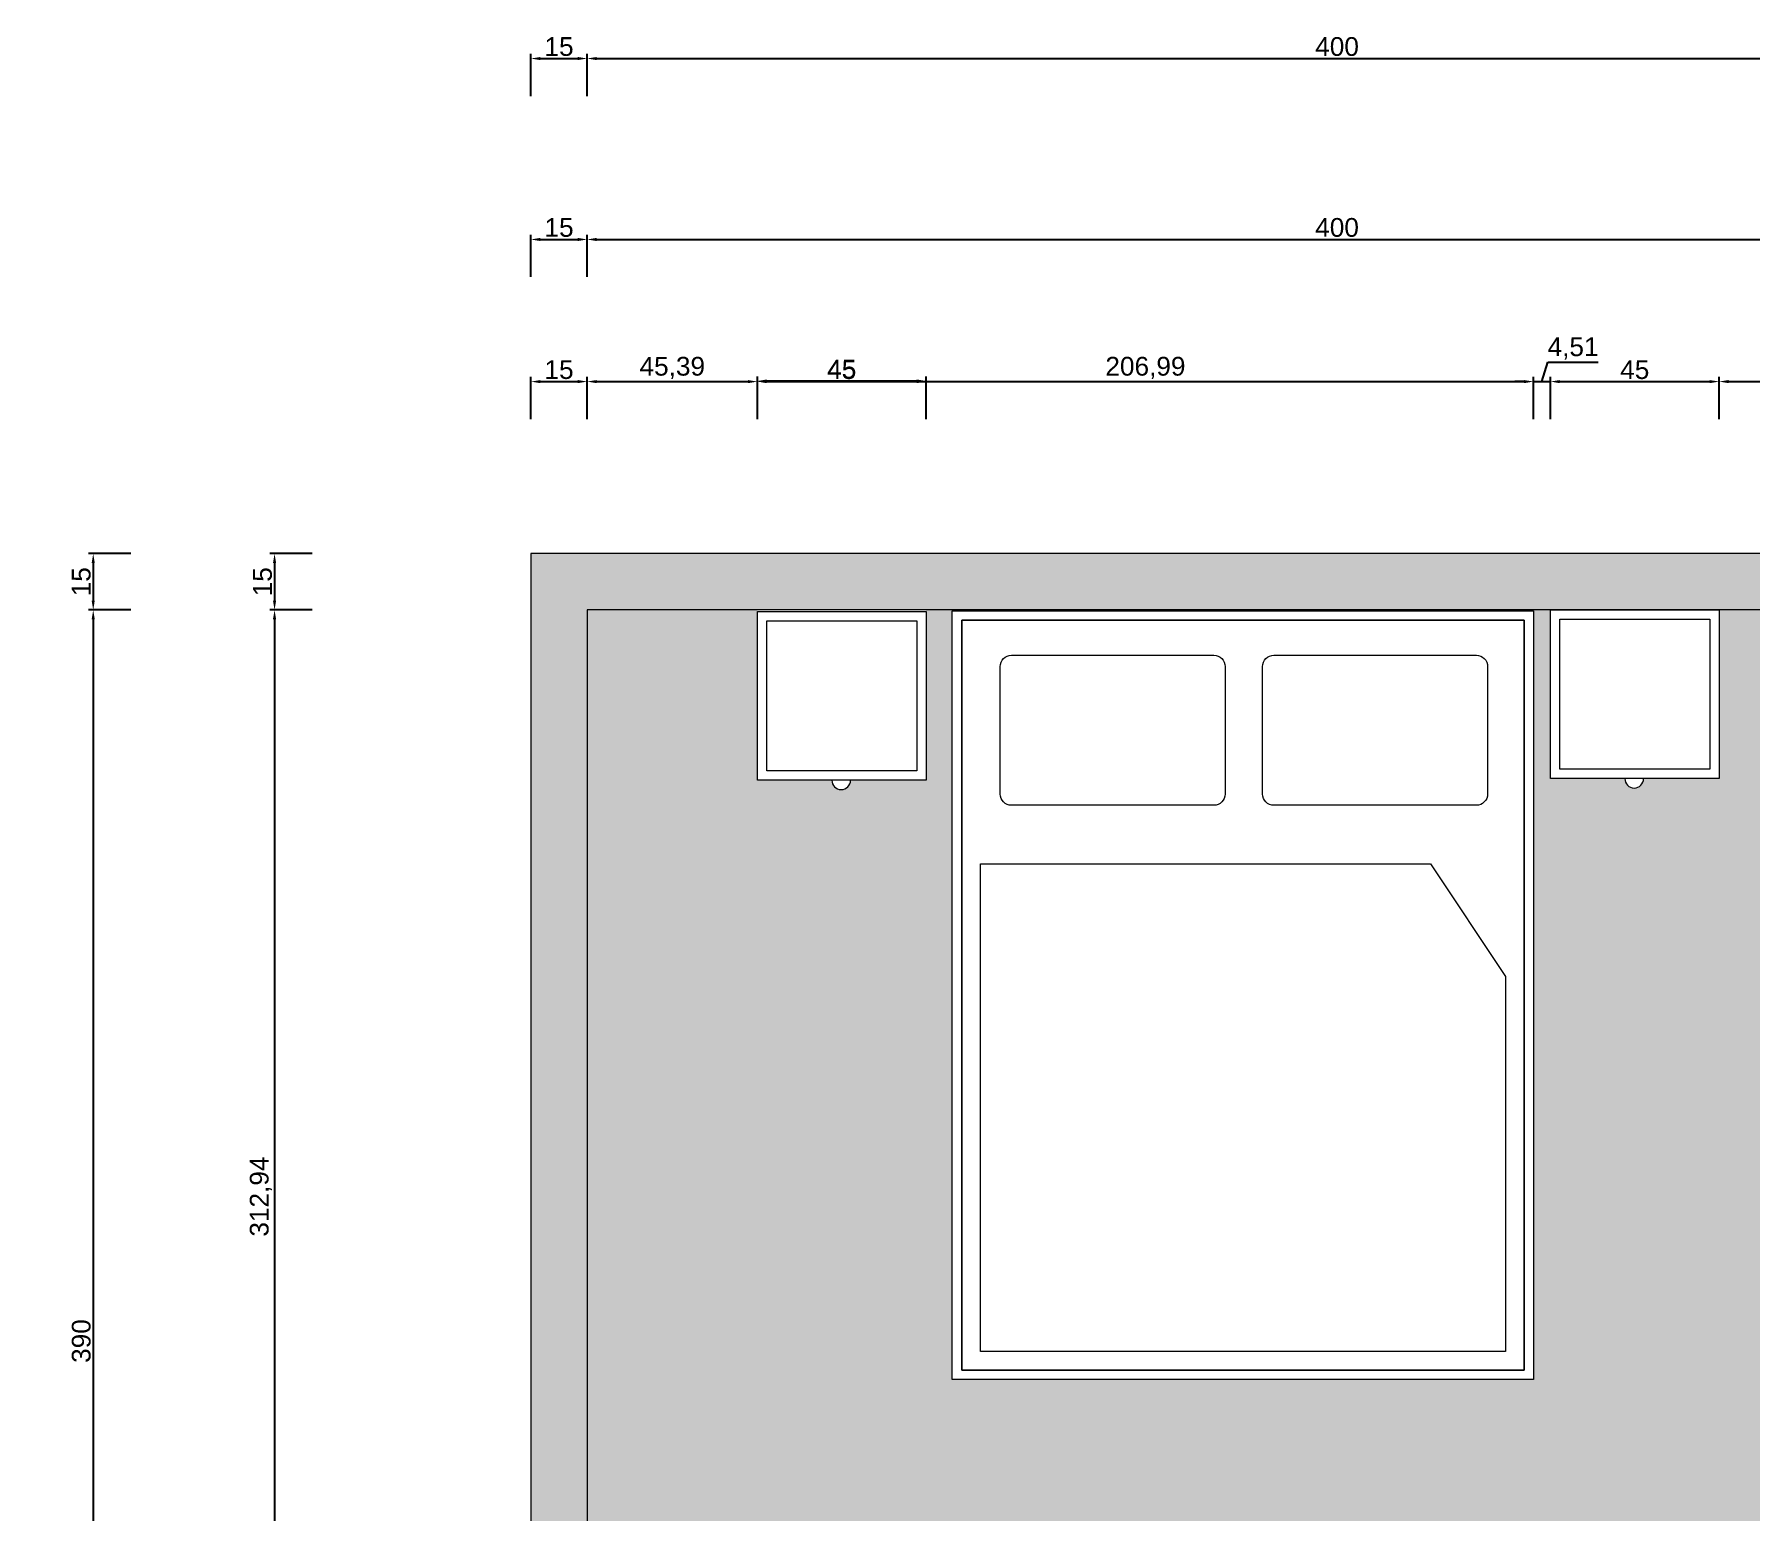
# Model space of a CAD drawing. Header units: centimetres. Extents: x -1214 to 5930, y 2765 to 5950.
# Drawn here: x 3364.3 to 3822.1, y 3471.9 to 3866 of the extents above; entities that cross this region are included whole.
import ezdxf

# ---------------------------------------------------------------- set-up
doc = ezdxf.new("R2010")
doc.units = ezdxf.units.CM
for name, color, linetype, lineweight in [('duvar', 251, 'Continuous', 20), ('tefriş', 4, 'Continuous', 9), ('ölçü', 64, 'Continuous', 20)]:
    doc.layers.add(name, color=color, linetype=linetype, lineweight=lineweight)
doc.layers.add('zemin', color=8, linetype='Continuous')
doc.styles.get("Standard").update_dxf_attribs({"font": 'arial.ttf'})
doc.dimstyles.new('yeni ölçü', dxfattribs={"dimtxt": 5, "dimasz": 2.5, "dimexe": 1.25, "dimexo": 0.625, "dimtad": 1, "dimtxsty": 'Standard', "dimcen": 2.45, "dimclrt": 256, "dimadec": 0, "dimazin": 0, "dimtfac": 1, "dimtmove": 0, "dimatfit": 3, "dimfxl": 10, "dimfxlon": 1, "dimarcsym": 0})

# ---------------------------------------------------------------- blocks, each defined once
blk = doc.blocks.new('YT_001_Y')
at = {"layer": 'tefriş'}
for points in [[(-2.5, 2.5), (152.5, 2.5), (152.5, -202.5), (-2.5, -202.5)], [(0, 0), (150, 0), (150, -200), (0, -200)], [(0, -200), (150, -200), (150, 0), (0, 0)], [(5, -65), (125, -65), (145, -95), (145, -195), (5, -195)]]:
    blk.add_lwpolyline(points, close=True, dxfattribs=at)
for points in [[(13.27, -9.34), (67.27, -9.34, -0.414214), (70.27, -12.34), (70.27, -46.34, -0.414214), (67.27, -49.34), (13.27, -49.34, -0.414214), (10.27, -46.34), (10.27, -12.34, -0.414214)], [(83.27, -9.34), (137.27, -9.34, -0.414214), (140.27, -12.34), (140.27, -46.34, -0.414214), (137.27, -49.34), (83.27, -49.34, -0.414214), (80.27, -46.34), (80.27, -12.34, -0.414214)]]:
    blk.add_lwpolyline(points, format="xyb", close=True, dxfattribs=at)
blk = doc.blocks.new('KOM_001_Y')
at = {"layer": 'tefriş'}
for points in [[(0, 0), (45, 0), (45, -45), (0, -45)], [(2.5, -2.5), (42.5, -2.5), (42.5, -42.5), (2.5, -42.5)]]:
    blk.add_lwpolyline(points, close=True, dxfattribs=at)
blk.add_arc((22.35, -45), 2.5, 180, 0, dxfattribs=at)
blk = doc.blocks.new('*D26')
at = {"layer": 'Defpoints', "color": 0, "transparency": 16777216}
for p in [(3511.79, 3859.5), (3496.79, 3727.45), (3511.79, 3712.45)]:
    blk.add_point(p, dxfattribs=at)
at = {"layer": 'ölçü', "color": 0, "lineweight": -2, "transparency": 16777216}
for p, q in [((3496.79, 3849.5), (3496.79, 3860.75)), ((3499.29, 3859.5), (3509.29, 3859.5)), ((3511.79, 3849.5), (3511.79, 3860.75))]:
    blk.add_line(p, q, dxfattribs=at)
at = {"layer": 'ölçü', "color": 0, "transparency": 16777216}
for points in [[(3499.29, 3859.91), (3499.29, 3859.08), (3496.79, 3859.5)], [(3509.29, 3859.91), (3509.29, 3859.08), (3511.79, 3859.5)]]:
    blk.add_solid(points, dxfattribs=at)
at = {"layer": 'ölçü', "transparency": 16777216, "insert": (3504.29, 3862.67), "char_height": 5, "attachment_point": 5}
blk.add_mtext('15', dxfattribs=at)
blk = doc.blocks.new('*D27')
at = {"layer": 'Defpoints', "color": 0, "transparency": 16777216}
for p in [(3911.79, 3859.5), (3511.79, 3712.45), (3911.79, 3712.45)]:
    blk.add_point(p, dxfattribs=at)
at = {"layer": 'ölçü', "color": 0, "lineweight": -2, "transparency": 16777216}
for p, q in [((3511.79, 3849.5), (3511.79, 3860.75)), ((3514.29, 3859.5), (3909.29, 3859.5)), ((3911.79, 3849.5), (3911.79, 3860.75))]:
    blk.add_line(p, q, dxfattribs=at)
at = {"layer": 'ölçü', "color": 0, "transparency": 16777216}
for points in [[(3514.29, 3859.91), (3514.29, 3859.08), (3511.79, 3859.5)], [(3909.29, 3859.91), (3909.29, 3859.08), (3911.79, 3859.5)]]:
    blk.add_solid(points, dxfattribs=at)
at = {"layer": 'ölçü', "transparency": 16777216, "insert": (3711.79, 3862.67), "char_height": 5, "attachment_point": 5}
blk.add_mtext('400', dxfattribs=at)
blk = doc.blocks.new('*D43')
at = {"layer": 'Defpoints', "color": 0, "transparency": 16777216}
for p in [(3496.79, 3727.45), (3328.65, 3712.45), (3511.79, 3712.45)]:
    blk.add_point(p, dxfattribs=at)
at = {"layer": 'ölçü', "color": 0, "lineweight": -2, "transparency": 16777216}
for p, q in [((3338.65, 3727.45), (3327.4, 3727.45)), ((3328.65, 3724.95), (3328.65, 3714.95)), ((3338.65, 3712.45), (3327.4, 3712.45))]:
    blk.add_line(p, q, dxfattribs=at)
at = {"layer": 'ölçü', "color": 0, "transparency": 16777216}
for points in [[(3328.24, 3724.95), (3329.07, 3724.95), (3328.65, 3727.45)], [(3328.24, 3714.95), (3329.07, 3714.95), (3328.65, 3712.45)]]:
    blk.add_solid(points, dxfattribs=at)
at = {"layer": 'ölçü', "transparency": 16777216, "insert": (3325.47, 3719.95), "char_height": 5, "attachment_point": 5, "rotation": 90}
blk.add_mtext('15', dxfattribs=at)
blk = doc.blocks.new('*D44')
at = {"layer": 'Defpoints', "color": 0, "transparency": 16777216}
for p in [(3511.79, 3712.45), (3328.65, 3212.45), (3511.79, 3212.45)]:
    blk.add_point(p, dxfattribs=at)
at = {"layer": 'ölçü', "color": 0, "lineweight": -2, "transparency": 16777216}
for p, q in [((3338.65, 3712.45), (3327.4, 3712.45)), ((3328.65, 3709.95), (3328.65, 3214.95)), ((3338.65, 3212.45), (3327.4, 3212.45))]:
    blk.add_line(p, q, dxfattribs=at)
at = {"layer": 'ölçü', "color": 0, "transparency": 16777216}
for points in [[(3328.24, 3709.95), (3329.07, 3709.95), (3328.65, 3712.45)], [(3328.24, 3214.95), (3329.07, 3214.95), (3328.65, 3212.45)]]:
    blk.add_solid(points, dxfattribs=at)
at = {"layer": 'ölçü', "transparency": 16777216, "insert": (3325.47, 3462.45), "char_height": 5, "attachment_point": 5, "rotation": 90}
blk.add_mtext('500', dxfattribs=at)
blk = doc.blocks.new('*D46')
at = {"layer": 'Defpoints', "color": 0, "transparency": 16777216}
for p in [(3496.79, 3727.45), (3380.05, 3712.45), (3511.79, 3712.45)]:
    blk.add_point(p, dxfattribs=at)
at = {"layer": 'ölçü', "color": 0, "lineweight": -2, "transparency": 16777216}
for p, q in [((3390.05, 3727.45), (3378.8, 3727.45)), ((3380.05, 3724.95), (3380.05, 3714.95)), ((3390.05, 3712.45), (3378.8, 3712.45))]:
    blk.add_line(p, q, dxfattribs=at)
at = {"layer": 'ölçü', "color": 0, "transparency": 16777216}
for points in [[(3379.63, 3724.95), (3380.46, 3724.95), (3380.05, 3727.45)], [(3379.63, 3714.95), (3380.46, 3714.95), (3380.05, 3712.45)]]:
    blk.add_solid(points, dxfattribs=at)
at = {"layer": 'ölçü', "transparency": 16777216, "insert": (3376.87, 3719.95), "char_height": 5, "attachment_point": 5, "rotation": 90}
blk.add_mtext('15', dxfattribs=at)
blk = doc.blocks.new('*D47')
at = {"layer": 'Defpoints', "color": 0, "transparency": 16777216}
for p in [(3511.79, 3712.45), (3380.05, 3322.45), (3496.79, 3322.45)]:
    blk.add_point(p, dxfattribs=at)
at = {"layer": 'ölçü', "color": 0, "lineweight": -2, "transparency": 16777216}
for p, q in [((3390.05, 3712.45), (3378.8, 3712.45)), ((3380.05, 3709.95), (3380.05, 3324.95)), ((3390.05, 3322.45), (3378.8, 3322.45))]:
    blk.add_line(p, q, dxfattribs=at)
at = {"layer": 'ölçü', "color": 0, "transparency": 16777216}
for points in [[(3379.63, 3709.95), (3380.46, 3709.95), (3380.05, 3712.45)], [(3379.63, 3324.95), (3380.46, 3324.95), (3380.05, 3322.45)]]:
    blk.add_solid(points, dxfattribs=at)
at = {"layer": 'ölçü', "transparency": 16777216, "insert": (3376.87, 3517.45), "char_height": 5, "attachment_point": 5, "rotation": 90}
blk.add_mtext('390', dxfattribs=at)
blk = doc.blocks.new('*D56')
at = {"layer": 'Defpoints', "color": 0, "transparency": 16777216}
for p in [(3511.79, 3811.24), (3496.79, 3727.45), (3511.79, 3712.45)]:
    blk.add_point(p, dxfattribs=at)
at = {"layer": 'ölçü', "color": 0, "lineweight": -2, "transparency": 16777216}
for p, q in [((3496.79, 3801.24), (3496.79, 3812.49)), ((3499.29, 3811.24), (3509.29, 3811.24)), ((3511.79, 3801.24), (3511.79, 3812.49))]:
    blk.add_line(p, q, dxfattribs=at)
at = {"layer": 'ölçü', "color": 0, "transparency": 16777216}
for points in [[(3499.29, 3811.66), (3499.29, 3810.83), (3496.79, 3811.24)], [(3509.29, 3811.66), (3509.29, 3810.83), (3511.79, 3811.24)]]:
    blk.add_solid(points, dxfattribs=at)
at = {"layer": 'ölçü', "transparency": 16777216, "insert": (3504.29, 3814.42), "char_height": 5, "attachment_point": 5}
blk.add_mtext('15', dxfattribs=at)
blk = doc.blocks.new('*D57')
at = {"layer": 'Defpoints', "color": 0, "transparency": 16777216}
for p in [(3911.79, 3811.24), (3511.79, 3712.45), (3911.79, 3712.45)]:
    blk.add_point(p, dxfattribs=at)
at = {"layer": 'ölçü', "color": 0, "lineweight": -2, "transparency": 16777216}
for p, q in [((3511.79, 3801.24), (3511.79, 3812.49)), ((3514.29, 3811.24), (3909.29, 3811.24)), ((3911.79, 3801.24), (3911.79, 3812.49))]:
    blk.add_line(p, q, dxfattribs=at)
at = {"layer": 'ölçü', "color": 0, "transparency": 16777216}
for points in [[(3514.29, 3811.66), (3514.29, 3810.83), (3511.79, 3811.24)], [(3909.29, 3811.66), (3909.29, 3810.83), (3911.79, 3811.24)]]:
    blk.add_solid(points, dxfattribs=at)
at = {"layer": 'ölçü', "transparency": 16777216, "insert": (3711.79, 3814.42), "char_height": 5, "attachment_point": 5}
blk.add_mtext('400', dxfattribs=at)
blk = doc.blocks.new('*D90')
at = {"layer": 'Defpoints', "color": 0, "transparency": 16777216}
for p in [(3496.79, 3727.45), (3428.41, 3712.45), (3511.79, 3712.45)]:
    blk.add_point(p, dxfattribs=at)
at = {"layer": 'ölçü', "color": 0, "lineweight": -2, "transparency": 16777216}
for p, q in [((3438.41, 3727.45), (3427.16, 3727.45)), ((3428.41, 3724.95), (3428.41, 3714.95)), ((3438.41, 3712.45), (3427.16, 3712.45))]:
    blk.add_line(p, q, dxfattribs=at)
at = {"layer": 'ölçü', "color": 0, "transparency": 16777216}
for points in [[(3427.99, 3724.95), (3428.83, 3724.95), (3428.41, 3727.45)], [(3427.99, 3714.95), (3428.83, 3714.95), (3428.41, 3712.45)]]:
    blk.add_solid(points, dxfattribs=at)
at = {"layer": 'ölçü', "transparency": 16777216, "insert": (3425.23, 3719.95), "char_height": 5, "attachment_point": 5, "rotation": 90}
blk.add_mtext('15', dxfattribs=at)
blk = doc.blocks.new('*D91')
at = {"layer": 'Defpoints', "color": 0, "transparency": 16777216}
for p in [(3511.79, 3712.45), (3428.41, 3399.51), (3547.49, 3399.51)]:
    blk.add_point(p, dxfattribs=at)
at = {"layer": 'ölçü', "color": 0, "lineweight": -2, "transparency": 16777216}
for p, q in [((3438.41, 3712.45), (3427.16, 3712.45)), ((3428.41, 3709.95), (3428.41, 3402.01)), ((3438.41, 3399.51), (3427.16, 3399.51))]:
    blk.add_line(p, q, dxfattribs=at)
at = {"layer": 'ölçü', "color": 0, "transparency": 16777216}
for points in [[(3427.99, 3709.95), (3428.83, 3709.95), (3428.41, 3712.45)], [(3427.99, 3402.01), (3428.83, 3402.01), (3428.41, 3399.51)]]:
    blk.add_solid(points, dxfattribs=at)
at = {"layer": 'ölçü', "transparency": 16777216, "insert": (3424.78, 3555.98), "char_height": 5, "attachment_point": 5, "rotation": 90}
blk.add_mtext('312,94', dxfattribs=at)
blk = doc.blocks.new('*D118')
at = {"layer": 'Defpoints', "color": 0, "transparency": 16777216}
for p in [(3511.79, 3773.34), (3496.79, 3727.45), (3511.79, 3712.45)]:
    blk.add_point(p, dxfattribs=at)
at = {"layer": 'ölçü', "color": 0, "lineweight": -2, "transparency": 16777216}
for p, q in [((3496.79, 3763.34), (3496.79, 3774.59)), ((3499.29, 3773.34), (3509.29, 3773.34)), ((3511.79, 3763.34), (3511.79, 3774.59))]:
    blk.add_line(p, q, dxfattribs=at)
at = {"layer": 'ölçü', "color": 0, "transparency": 16777216}
for points in [[(3499.29, 3773.75), (3499.29, 3772.92), (3496.79, 3773.34)], [(3509.29, 3773.75), (3509.29, 3772.92), (3511.79, 3773.34)]]:
    blk.add_solid(points, dxfattribs=at)
at = {"layer": 'ölçü', "transparency": 16777216, "insert": (3504.29, 3776.51), "char_height": 5, "attachment_point": 5}
blk.add_mtext('15', dxfattribs=at)
blk = doc.blocks.new('*D119')
at = {"layer": 'Defpoints', "color": 0, "transparency": 16777216}
for p in [(3557.19, 3773.34), (3511.79, 3712.45), (3557.19, 3712.02)]:
    blk.add_point(p, dxfattribs=at)
at = {"layer": 'ölçü', "color": 0, "lineweight": -2, "transparency": 16777216}
for p, q in [((3511.79, 3763.34), (3511.79, 3774.59)), ((3514.29, 3773.34), (3554.69, 3773.34)), ((3557.19, 3763.34), (3557.19, 3774.59))]:
    blk.add_line(p, q, dxfattribs=at)
at = {"layer": 'ölçü', "color": 0, "transparency": 16777216}
for points in [[(3514.29, 3773.75), (3514.29, 3772.92), (3511.79, 3773.34)], [(3554.69, 3773.75), (3554.69, 3772.92), (3557.19, 3773.34)]]:
    blk.add_solid(points, dxfattribs=at)
at = {"layer": 'ölçü', "transparency": 16777216, "insert": (3534.49, 3776.97), "char_height": 5, "attachment_point": 5}
blk.add_mtext('45,39', dxfattribs=at)
blk = doc.blocks.new('*D120')
at = {"layer": 'Defpoints', "color": 0, "transparency": 16777216}
for p in [(3602.19, 3773.34), (3557.19, 3712.02), (3602.19, 3712.02)]:
    blk.add_point(p, dxfattribs=at)
at = {"layer": 'ölçü', "color": 0, "lineweight": -2, "transparency": 16777216}
for p, q in [((3557.19, 3763.34), (3557.19, 3774.59)), ((3559.69, 3773.34), (3599.69, 3773.34)), ((3602.19, 3763.34), (3602.19, 3774.59))]:
    blk.add_line(p, q, dxfattribs=at)
at = {"layer": 'ölçü', "color": 0, "transparency": 16777216}
for points in [[(3559.69, 3773.75), (3559.69, 3772.92), (3557.19, 3773.34)], [(3599.69, 3773.75), (3599.69, 3772.92), (3602.19, 3773.34)]]:
    blk.add_solid(points, dxfattribs=at)
at = {"layer": 'ölçü', "transparency": 16777216, "insert": (3579.69, 3776.5), "char_height": 5, "attachment_point": 5}
blk.add_mtext('45', dxfattribs=at)
blk = doc.blocks.new('*D121')
at = {"layer": 'Defpoints', "color": 0, "transparency": 16777216}
for p in [(3557.19, 3773.49), (3557.19, 3712.18), (3602.19, 3712.02)]:
    blk.add_point(p, dxfattribs=at)
at = {"layer": 'ölçü', "color": 0, "lineweight": -2, "transparency": 16777216}
for p, q in [((3557.19, 3763.49), (3557.19, 3774.74)), ((3599.69, 3773.49), (3559.69, 3773.49)), ((3602.19, 3763.49), (3602.19, 3774.74))]:
    blk.add_line(p, q, dxfattribs=at)
at = {"layer": 'ölçü', "color": 0, "transparency": 16777216}
for points in [[(3559.69, 3773.91), (3559.69, 3773.08), (3557.19, 3773.49)], [(3599.69, 3773.91), (3599.69, 3773.08), (3602.19, 3773.49)]]:
    blk.add_solid(points, dxfattribs=at)
at = {"layer": 'ölçü', "transparency": 16777216, "insert": (3579.69, 3776.66), "char_height": 5, "attachment_point": 5}
blk.add_mtext('45', dxfattribs=at)
blk = doc.blocks.new('*D122')
at = {"layer": 'Defpoints', "color": 0, "transparency": 16777216}
for p in [(3764.17, 3773.34), (3557.19, 3712.18), (3764.17, 3712.18)]:
    blk.add_point(p, dxfattribs=at)
at = {"layer": 'ölçü', "color": 0, "lineweight": -2, "transparency": 16777216}
for p, q in [((3557.19, 3763.34), (3557.19, 3774.59)), ((3559.69, 3773.34), (3761.67, 3773.34)), ((3764.17, 3763.34), (3764.17, 3774.59))]:
    blk.add_line(p, q, dxfattribs=at)
at = {"layer": 'ölçü', "color": 0, "transparency": 16777216}
for points in [[(3559.69, 3773.75), (3559.69, 3772.92), (3557.19, 3773.34)], [(3761.67, 3773.75), (3761.67, 3772.92), (3764.17, 3773.34)]]:
    blk.add_solid(points, dxfattribs=at)
at = {"layer": 'ölçü', "transparency": 16777216, "insert": (3660.68, 3776.97), "char_height": 5, "attachment_point": 5}
blk.add_mtext('206,99', dxfattribs=at)
blk = doc.blocks.new('*D123')
at = {"layer": 'Defpoints', "color": 0, "transparency": 16777216}
for p in [(3768.69, 3773.34), (3764.17, 3712.18), (3768.69, 3712.45)]:
    blk.add_point(p, dxfattribs=at)
at = {"layer": 'ölçü', "color": 0, "lineweight": -2, "transparency": 16777216}
for p, q in [((3766.43, 3773.34), (3767.99, 3778.53)), ((3767.99, 3778.53), (3781.46, 3778.53)), ((3761.67, 3773.34), (3759.17, 3773.34)), ((3764.17, 3763.34), (3764.17, 3774.59)), ((3764.17, 3773.34), (3768.69, 3773.34)), ((3764.17, 3773.34), (3768.69, 3773.34)), ((3768.69, 3763.34), (3768.69, 3774.59)), ((3771.19, 3773.34), (3773.69, 3773.34))]:
    blk.add_line(p, q, dxfattribs=at)
at = {"layer": 'ölçü', "color": 0, "transparency": 16777216}
for points in [[(3761.67, 3773.75), (3761.67, 3772.92), (3764.17, 3773.34)], [(3771.19, 3773.75), (3771.19, 3772.92), (3768.69, 3773.34)]]:
    blk.add_solid(points, dxfattribs=at)
at = {"layer": 'ölçü', "transparency": 16777216, "insert": (3774.73, 3782.16), "char_height": 5, "attachment_point": 5}
blk.add_mtext('4,51', dxfattribs=at)
blk = doc.blocks.new('*D124')
at = {"layer": 'Defpoints', "color": 0, "transparency": 16777216}
for p in [(3813.69, 3773.34), (3768.69, 3712.45), (3813.69, 3712.45)]:
    blk.add_point(p, dxfattribs=at)
at = {"layer": 'ölçü', "color": 0, "lineweight": -2, "transparency": 16777216}
for p, q in [((3768.69, 3763.34), (3768.69, 3774.59)), ((3771.19, 3773.34), (3811.19, 3773.34)), ((3813.69, 3763.34), (3813.69, 3774.59))]:
    blk.add_line(p, q, dxfattribs=at)
at = {"layer": 'ölçü', "color": 0, "transparency": 16777216}
for points in [[(3771.19, 3773.75), (3771.19, 3772.92), (3768.69, 3773.34)], [(3811.19, 3773.75), (3811.19, 3772.92), (3813.69, 3773.34)]]:
    blk.add_solid(points, dxfattribs=at)
at = {"layer": 'ölçü', "transparency": 16777216, "insert": (3791.19, 3776.5), "char_height": 5, "attachment_point": 5}
blk.add_mtext('45', dxfattribs=at)
blk = doc.blocks.new('*D125')
at = {"layer": 'Defpoints', "color": 0, "transparency": 16777216}
for p in [(3911.79, 3773.34), (3813.69, 3712.45), (3911.79, 3712.45)]:
    blk.add_point(p, dxfattribs=at)
at = {"layer": 'ölçü', "color": 0, "lineweight": -2, "transparency": 16777216}
for p, q in [((3813.69, 3763.34), (3813.69, 3774.59)), ((3816.19, 3773.34), (3909.29, 3773.34)), ((3911.79, 3763.34), (3911.79, 3774.59))]:
    blk.add_line(p, q, dxfattribs=at)
at = {"layer": 'ölçü', "color": 0, "transparency": 16777216}
for points in [[(3816.19, 3773.75), (3816.19, 3772.92), (3813.69, 3773.34)], [(3909.29, 3773.75), (3909.29, 3772.92), (3911.79, 3773.34)]]:
    blk.add_solid(points, dxfattribs=at)
at = {"layer": 'ölçü', "transparency": 16777216, "insert": (3862.74, 3776.97), "char_height": 5, "attachment_point": 5}
blk.add_mtext('98,11', dxfattribs=at)

msp = doc.modelspace()

# ---------------------------------------------------------------- hatches: boundary and pattern name
at = {"layer": 'duvar', "transparency": 33554636}
h = msp.add_hatch(color=256, dxfattribs=at)
h.dxf.hatch_style = 1
h.paths.add_polyline_path([(3511.793, 3712.448), (3561.793, 3712.448), (3661.793, 3712.448), (3768.687, 3712.448), (3768.687, 3712.66), (3813.687, 3712.66), (4161.793, 3712.448), (4161.793, 3512.448), (3911.793, 3512.448), (3911.793, 3487.448), (3926.793, 3487.448), (3926.793, 3497.448), (4176.793, 3497.448), (4176.793, 3727.448), (3661.793, 3727.448), (3561.793, 3727.448), (3496.793, 3727.448), (3496.793, 3322.448), (3511.793, 3322.448)])
h.paths.add_polyline_path([(4176.793, 3427.448), (3926.793, 3427.448), (3911.793, 3427.448), (3911.793, 3412.448), (4161.793, 3412.448), (4161.793, 3352.448), (4161.793, 3342.448), (4161.793, 3212.448), (3911.793, 3212.448), (3511.793, 3212.448), (3511.793, 3222.448), (3496.793, 3222.448), (3496.793, 3197.448), (3911.793, 3197.448), (4176.793, 3197.448)])
h.paths.add_polyline_path([(3926.793, 3282.448), (3911.793, 3282.448), (3911.793, 3212.448), (3926.793, 3212.448)], flags=17)
h.paths.add_polyline_path([(3926.793, 3412.448), (3911.793, 3412.448), (3911.793, 3342.448), (3926.793, 3342.448)], flags=17)
h.paths.add_polyline_path([(3926.793, 3712.448), (3920.692, 3712.448), (3911.793, 3712.448), (3911.793, 3693.342), (3911.793, 3637.448), (3926.793, 3637.448), (3926.793, 3693.342)], flags=17)
h.paths.add_polyline_path([(3926.793, 3567.448), (3926.793, 3577.448), (3911.793, 3577.448), (3911.793, 3512.448), (3926.793, 3512.448)], flags=17)
at = {"layer": 'zemin', "transparency": 33554636}
h = msp.add_hatch(dxfattribs=at)
h.set_pattern_fill('ANGLE', color=256)
h.set_pattern_definition([(0, (939.049, 967.372), (0, 6.985), [5.08, -1.905]), (90, (939.049, 967.372), (-6.985, 4e-16), [5.08, -1.905])])
h.paths.add_polyline_path([(4106.793, 3657.448), (3926.793, 3657.448), (3926.793, 3637.448), (3926.793, 3632.448), (3926.793, 3582.448), (3926.793, 3567.448), (4106.793, 3567.448)])
h.paths.add_polyline_path([(4064.348, 3628.462, -0.4142136), (4066.348, 3630.462), (4067.348, 3630.462), (4067.348, 3623.814), (4068.807, 3623.814), (4068.807, 3625.717, -0.4142136), (4073.807, 3630.717), (4093.807, 3630.717, -0.4142136), (4098.807, 3625.717), (4098.807, 3605.717, -0.4142136), (4093.807, 3600.717), (4073.807, 3600.717, -0.4142136), (4068.807, 3605.717), (4067.348, 3605.717), (4067.348, 3600.462), (4066.348, 3600.462, -0.4142136), (4064.348, 3602.462)], flags=16)
h.paths.add_polyline_path([(3926.793, 3632.448), (3911.793, 3632.448), (3911.793, 3632.046), (3911.793, 3629.046), (3911.793, 3582.448), (3926.793, 3582.448)])
h.paths.add_polyline_path([(3911.793, 3629.046), (3831.793, 3629.046, 0.7394425), (3911.793, 3582.448)], flags=17)
h.paths.add_polyline_path([(3926.793, 3637.448), (3911.793, 3637.448), (3911.793, 3632.448), (3926.793, 3632.448)])
h.paths.add_polyline_path([(3926.793, 3582.448), (3911.793, 3582.448), (3911.793, 3577.448), (3926.793, 3577.448)])
h.paths.add_polyline_path([(3911.793, 3479.046), (3831.793, 3479.046, 0.7394425), (3911.793, 3432.448)], flags=17)
h.paths.add_polyline_path([(3926.793, 3487.448), (3911.793, 3487.448), (3911.793, 3482.448), (3926.793, 3482.448)])
h.paths.add_polyline_path([(3926.793, 3432.448), (3911.793, 3432.448), (3911.793, 3427.448), (3926.793, 3427.448)])
h.paths.add_polyline_path([(3926.793, 3337.448), (3911.793, 3337.448), (3831.793, 3337.046), (3911.793, 3337.046), (3911.793, 3334.046), (3911.793, 3287.448), (3926.793, 3287.448)])
h.paths.add_polyline_path([(4161.793, 3342.448), (4131.793, 3342.448), (4091.793, 3382.448), (4091.793, 3412.448), (4036.793, 3412.448), (4036.793, 3357.448), (3926.793, 3357.448), (3926.793, 3342.448), (3926.793, 3337.448), (3926.793, 3287.448), (3926.793, 3282.448), (3926.793, 3212.448), (3955.494, 3212.448), (3955.494, 3262.608), (4045.494, 3262.608), (4045.494, 3212.448), (4161.793, 3212.448)])
edge = h.paths.add_edge_path(flags=16)
edge.add_spline(control_points=[(4141.264, 3246.656), (4141.105, 3246.589), (4140.944, 3246.523), (4137.792, 3245.249), (4134.522, 3244.382), (4127.755, 3243.402), (4124.258, 3243.289), (4117.388, 3243.828), (4114.016, 3244.479), (4107.736, 3246.491), (4104.83, 3247.852), (4100.568, 3250.657), (4099.011, 3251.943), (4096.345, 3254.753), (4095.236, 3256.277), (4093.547, 3259.499), (4092.968, 3261.197), (4092.403, 3264.658), (4092.417, 3266.421), (4093.038, 3269.877), (4093.644, 3271.568), (4095.769, 3275.485), (4097.572, 3277.613), (4102.026, 3281.316), (4104.677, 3282.893), (4110.548, 3285.381), (4113.769, 3286.291), (4120.459, 3287.369), (4123.928, 3287.537), (4130.771, 3287.118), (4134.143, 3286.531), (4138.665, 3285.183), (4139.991, 3284.71), (4141.264, 3284.175)], knot_values=[4.1496238, 4.1496238, 4.1496238, 4.1496238, 4.1674668, 4.1674668, 4.4984618, 4.4984618, 4.8294569, 4.8294569, 5.160452, 5.160452, 5.4914471, 5.4914471, 5.7191962, 5.7191962, 5.9469453, 5.9469453, 6.1746943, 6.1746943, 6.4024434, 6.4024434, 6.6301925, 6.6301925, 6.9590386, 6.9590386, 7.2878848, 7.2878848, 7.6167309, 7.6167309, 7.9455771, 7.9455771, 8.2744232, 8.2744232, 8.4167465, 8.4167465, 8.4167465, 8.4167465], degree=3, periodic=0)
edge.add_line((4141.264, 3284.175), (4141.264, 3290.717))
edge.add_line((4141.264, 3290.717), (4161.264, 3290.717))
edge.add_line((4161.264, 3290.717), (4161.264, 3240.717))
edge.add_line((4161.264, 3240.717), (4141.264, 3240.717))
edge.add_line((4141.264, 3240.717), (4141.264, 3246.656))
edge = h.paths.add_edge_path(flags=0)
edge.add_ellipse((4123.955, 3265.432), major_axis=(-20, 0), ratio=0.5, start_angle=248.03465, end_angle=471.96535, ccw=False)
edge.add_line((4131.436, 3274.706), (4131.436, 3271.32))
edge.add_line((4131.436, 3271.32), (4134.16, 3271.32))
edge.add_line((4134.16, 3271.32), (4134.16, 3269.523))
edge.add_line((4134.16, 3269.523), (4131.436, 3269.523))
edge.add_line((4131.436, 3269.523), (4131.436, 3261.32))
edge.add_line((4131.436, 3261.32), (4134.16, 3261.32))
edge.add_line((4134.16, 3261.32), (4134.16, 3259.523))
edge.add_line((4134.16, 3259.523), (4131.436, 3259.523))
edge.add_line((4131.436, 3259.523), (4131.436, 3256.158))
h.paths.add_polyline_path([(3926.793, 3342.448), (3911.793, 3342.448), (3911.793, 3337.448), (3926.793, 3337.448)])
h.paths.add_polyline_path([(3926.793, 3287.448), (3911.793, 3287.448), (3911.793, 3282.448), (3926.793, 3282.448)])
h.paths.add_polyline_path([(3911.793, 3334.046), (3831.793, 3334.046, 0.7394425), (3911.793, 3287.448)], flags=17)
h.paths.add_polyline_path([(3911.793, 3582.448, -0.7394425), (3831.793, 3629.046), (3831.793, 3632.046), (3911.793, 3632.046), (3911.793, 3637.448), (3911.793, 3693.342), (3911.793, 3712.448), (3813.687, 3712.448), (3813.687, 3667.448), (3793.537, 3667.448, -1), (3788.537, 3667.448), (3768.687, 3667.448), (3768.687, 3712.448), (3764.175, 3712.448), (3764.175, 3507.182), (3609.175, 3507.182), (3609.175, 3712.448), (3602.185, 3712.448), (3602.185, 3667.025), (3582.035, 3667.025, -1), (3577.035, 3667.025), (3557.185, 3667.025), (3557.185, 3712.448), (3511.793, 3712.448), (3511.793, 3322.448), (3511.793, 3317.448), (3507.288, 3317.448), (3507.293, 3227.448), (3511.793, 3227.448), (3511.793, 3222.448), (3511.793, 3212.448), (3911.793, 3212.448), (3911.793, 3282.448), (3911.793, 3287.448, -0.7394425), (3831.793, 3334.046), (3831.793, 3337.046), (3911.793, 3337.448), (3911.793, 3342.448), (3911.793, 3412.448), (3911.793, 3427.448), (3911.793, 3432.448, -0.7394425), (3831.793, 3479.046), (3831.793, 3482.046), (3911.793, 3482.046), (3911.793, 3487.448), (3911.793, 3512.448)])
h.paths.add_polyline_path([(3592.436, 3379.43), (3592.436, 3344.43, -0.4142136), (3582.436, 3334.43, -0.2350418), (3562.495, 3324.508), (3547.495, 3324.508, -0.4142136), (3522.495, 3349.508), (3522.495, 3374.508, -0.4142136), (3547.495, 3399.508), (3562.495, 3399.508, -0.2371007), (3582.553, 3389.43, -0.4107905)], flags=16)
h.paths.add_polyline_path([(3671.46, 3278.357, -0.2350418), (3681.382, 3258.416), (3681.382, 3243.416, -0.4142136), (3656.382, 3218.416), (3631.382, 3218.416, -0.4142136), (3606.382, 3243.416), (3606.382, 3258.416, -0.2371007), (3616.461, 3278.474, -0.4107905), (3626.46, 3288.357), (3661.46, 3288.357, -0.4142136)], flags=16)
h.paths.add_polyline_path([(3898.813, 3669.788), (3898.813, 3680.057), (3888.51, 3680.057), (3888.51, 3669.788)], flags=24)
h.paths.add_polyline_path([(3898.813, 3631.751), (3898.813, 3638.135), (3888.51, 3638.135), (3888.51, 3631.751)], flags=25)
h.paths.add_polyline_path([(3898.813, 3567.1), (3898.813, 3577.37), (3888.51, 3577.37), (3888.51, 3567.1)], flags=24)
h.paths.add_polyline_path([(3898.813, 3534.808), (3898.813, 3545.078), (3888.51, 3545.078), (3888.51, 3534.808)], flags=24)
h.paths.add_polyline_path([(3898.813, 3499.573), (3898.813, 3509.842), (3888.51, 3509.842), (3888.51, 3499.573)], flags=24)
h.paths.add_polyline_path([(3898.813, 3487.1), (3898.813, 3497.37), (3888.51, 3497.37), (3888.51, 3487.1)], flags=24)
h.paths.add_polyline_path([(3898.813, 3481.751), (3898.813, 3488.135), (3888.51, 3488.135), (3888.51, 3481.751)], flags=25)
h.paths.add_polyline_path([(3898.813, 3414.573), (3898.813, 3424.842), (3888.51, 3424.842), (3888.51, 3414.573)], flags=24)
h.paths.add_polyline_path([(3898.813, 3372.315), (3898.813, 3382.584), (3888.51, 3382.584), (3888.51, 3372.315)], flags=24)
h.paths.add_polyline_path([(3898.813, 3336.751), (3898.813, 3343.135), (3888.51, 3343.135), (3888.51, 3336.751)], flags=25)
h.paths.add_polyline_path([(3898.813, 3242.315), (3898.813, 3252.584), (3888.51, 3252.584), (3888.51, 3242.315)], flags=24)

# ---------------------------------------------------------------- linework, layer by layer
at = {"layer": 'duvar'}
for points in [[(3926.793, 3487.448), (3926.793, 3497.448), (4176.793, 3497.448), (4176.793, 3727.448), (3661.793, 3727.448), (3561.793, 3727.448), (3496.793, 3727.448), (3496.793, 3322.448)], [(3911.793, 3484.448), (3911.793, 3512.448), (4161.793, 3512.448), (4161.793, 3712.448), (3661.793, 3712.448), (3561.793, 3712.448), (3511.793, 3712.448), (3511.793, 3322.448)]]:
    msp.add_lwpolyline(points, dxfattribs=at)

# ---------------------------------------------------------------- block references
at = {"layer": 'tefriş'}
for name, p in [('KOM_001_Y', (3557.185, 3712.025)), ('YT_001_Y', (3611.675, 3709.682)), ('KOM_001_Y', (3768.687, 3712.448))]:
    msp.add_blockref(name, p, dxfattribs=at)

# ---------------------------------------------------------------- dimensions: what is measured, and where the dimension line sits
at = {"layer": 'ölçü'}
for base, picture, middle in [((3511.793, 3859.496), '*D26', (3504.293, 3862.674)), ((3511.793, 3811.245), '*D56', (3504.293, 3814.423)), ((3511.793, 3773.337), '*D118', (3504.293, 3776.515))]:
    dim = msp.add_linear_dim(base=base, p1=(3496.793, 3727.448), p2=(3511.793, 3712.448), dimstyle='yeni ölçü', dxfattribs=at)
    dim.commit()
    dim.dimension.update_dxf_attribs({"geometry": picture, "text_midpoint": middle})
for base, p1, p2, picture, middle in [((3911.793, 3859.496), (3511.793, 3712.448), (3911.793, 3712.448), '*D27', (3711.793, 3862.674)), ((3911.793, 3811.245), (3511.793, 3712.448), (3911.793, 3712.448), '*D57', (3711.793, 3814.423)), ((3768.687, 3773.337), (3764.175, 3712.182), (3768.687, 3712.448), '*D123', (3768.613, 3782.159)), ((3557.185, 3773.337), (3511.793, 3712.448), (3557.185, 3712.025), '*D119', (3534.489, 3776.967)), ((3764.175, 3773.337), (3557.185, 3712.182), (3764.175, 3712.182), '*D122', (3660.68, 3776.967)), ((3557.185, 3773.494), (3602.185, 3712.025), (3557.185, 3712.182), '*D121', (3579.685, 3776.662)), ((3602.185, 3773.337), (3557.185, 3712.025), (3602.185, 3712.025), '*D120', (3579.685, 3776.505)), ((3813.687, 3773.337), (3768.687, 3712.448), (3813.687, 3712.448), '*D124', (3791.187, 3776.505)), ((3911.793, 3773.337), (3813.687, 3712.448), (3911.793, 3712.448), '*D125', (3862.74, 3776.967))]:
    dim = msp.add_linear_dim(base=base, p1=p1, p2=p2, dimstyle='yeni ölçü', override={"dimtmove": 1}, dxfattribs=at)
    dim.commit()
    dim.dimension.update_dxf_attribs({"geometry": picture, "text_midpoint": middle})
for base, picture, middle in [((3328.652, 3712.448), '*D43', (3325.474, 3719.948)), ((3380.046, 3712.448), '*D46', (3376.868, 3719.948)), ((3428.411, 3712.448), '*D90', (3425.234, 3719.948))]:
    dim = msp.add_linear_dim(base=base, p1=(3496.793, 3727.448), p2=(3511.793, 3712.448), angle=90, dimstyle='yeni ölçü', dxfattribs=at)
    dim.commit()
    dim.dimension.update_dxf_attribs({"geometry": picture, "text_midpoint": middle})
for base, p2, picture, middle in [((3328.652, 3212.448), (3511.793, 3212.448), '*D44', (3325.474, 3462.448)), ((3380.046, 3322.448), (3496.793, 3322.448), '*D47', (3376.866, 3517.448)), ((3428.411, 3399.508), (3547.495, 3399.508), '*D91', (3424.782, 3555.978))]:
    dim = msp.add_linear_dim(base=base, p1=(3511.793, 3712.448), p2=p2, angle=90, dimstyle='yeni ölçü', override={"dimtmove": 1}, dxfattribs=at)
    dim.commit()
    dim.dimension.update_dxf_attribs({"geometry": picture, "text_midpoint": middle})

doc.saveas('drawing.dxf')
